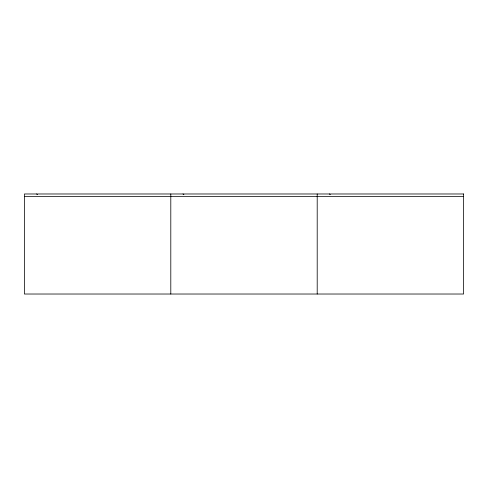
<?xml version="1.0" encoding="UTF-8"?>
<svg xmlns="http://www.w3.org/2000/svg" width="488" height="488" viewBox="0 0 488 488"><rect width="100%" height="100%" fill="white"/><g stroke="black" fill="none" stroke-linecap="round" stroke-linejoin="round"><path stroke-width="0.73" d="M24.4 196.42L463.6 196.42M329.4 193.98L330.297 194.572M183 193.98L183.897 194.572M36.6 193.98L37.497 194.572M317.2 193.98L317.2 294.02M170.8 193.98L170.8 294.02M463.6 193.98L24.4 193.98L24.4 294.02L463.6 294.02L463.6 193.98"/></g></svg>
